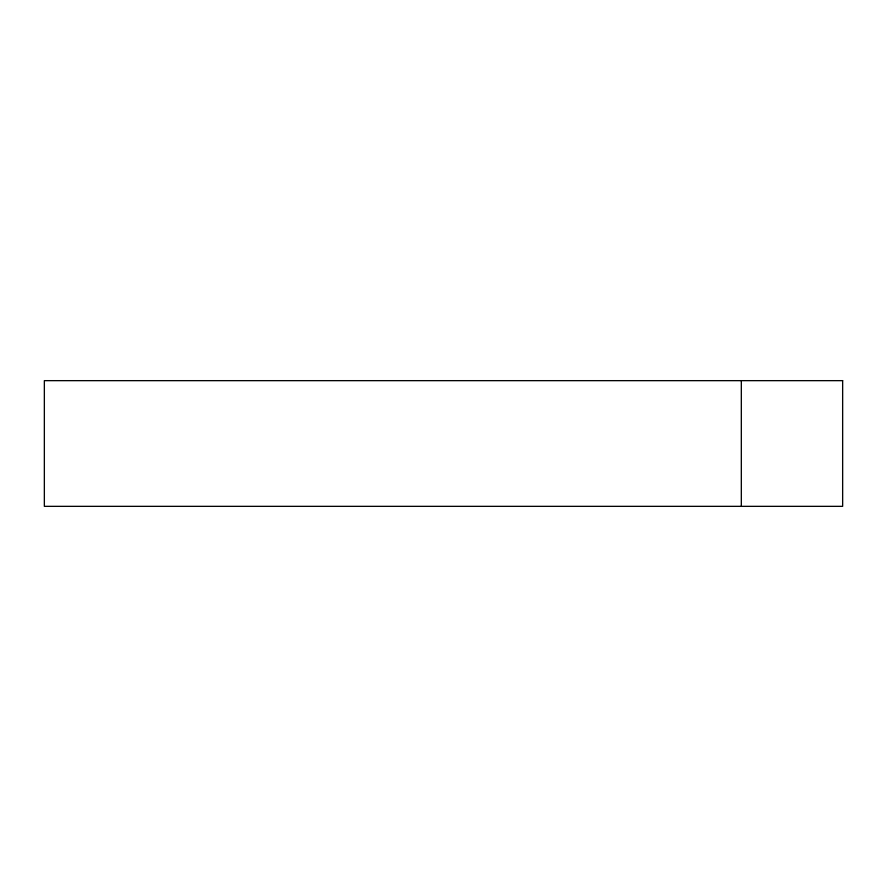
<?xml version="1.0" encoding="UTF-8"?>
<svg xmlns="http://www.w3.org/2000/svg" width="887" height="887" viewBox="0 0 887 887"><rect width="100%" height="100%" fill="white"/><g stroke="black" fill="none" stroke-linecap="round" stroke-linejoin="round"><path stroke-width="1.33" d="M741.321 380.656L741.321 506.344M842.65 380.656L44.35 380.656L44.35 506.344L842.65 506.344L842.65 380.656"/></g></svg>
